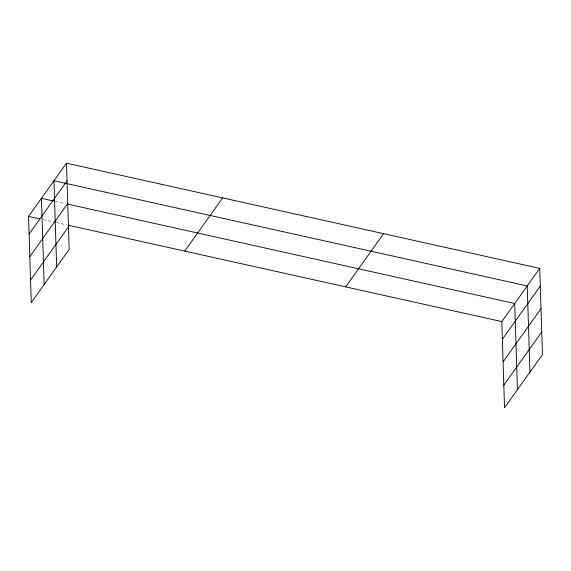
<?xml version="1.0" encoding="UTF-8"?>
<svg xmlns="http://www.w3.org/2000/svg" width="571" height="571" viewBox="0 0 571 571"><rect width="100%" height="100%" fill="white"/><g stroke="black" fill="none" stroke-linecap="round" stroke-linejoin="round"><path stroke-width="0.43" stroke-dasharray="2.85 2.14" d="M55.323 201.385L65.736 203.697M43.303 219.664L55.444 222.362M56.315 222.554L66.728 224.867"/><path stroke-width="0.86" d="M66.472 163.192L69.184 249.42L31.262 302.609L28.55 216.388L66.472 163.192L539.738 268.391L542.45 354.612L504.528 407.808L501.816 321.58L539.738 268.391M29.107 234.046L67.028 180.85M29.813 256.672L67.735 203.476M30.548 279.983L68.47 226.787M184.726 251.097L222.647 197.909M345.641 286.87L383.562 233.675M502.373 339.245L540.294 286.05M503.087 361.871L541.008 308.675M503.815 385.182L541.736 331.987M53.588 200.999L41.44 198.301L44.153 284.522M67.471 204.083L514.714 303.501L517.419 389.722M28.55 216.388L39.827 218.893M68.463 225.26L501.816 321.58M529.938 372.171L527.226 285.943L53.959 180.743L56.665 266.971"/></g></svg>
